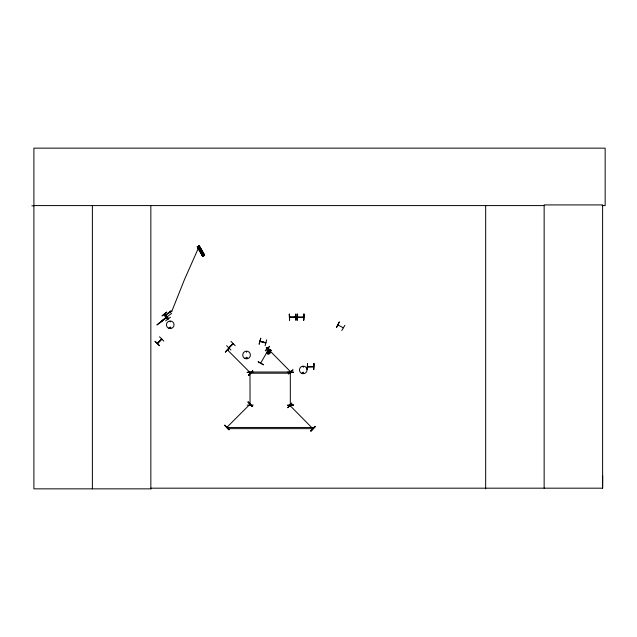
<?xml version="1.0" encoding="UTF-8"?>
<svg xmlns="http://www.w3.org/2000/svg" width="637" height="637" viewBox="0 0 637 637"><rect width="100%" height="100%" fill="white"/><g stroke="black" fill="none" stroke-linecap="round" stroke-linejoin="round"><path stroke-width="0.96" d="M602.172 205.584L605.15 205.584L605.15 148.15L33.904 148.15L33.904 488.85L150.937 488.85L150.858 488.181L602.61 488.181L602.698 475.863M343.351 327.792L337.921 324.981M227.895 350.438L227.473 349.952M228.054 350.239L227.664 349.848M250.524 373.003C249.768 371.626 250.675 373.895 250.086 372.581L250.476 372.956L227.52 350M268.639 349.275L260.804 362.915M250.357 405.044C250.699 403.89 249.099 405.1 249.999 404.24M290.273 372.645L290.273 373.067M290.273 404.559L290.583 405.092L290.305 404.559M170.605 327.617C169.139 328.788 170.748 326.088 170.429 327.936M170.812 327.768C169.792 325.65 169.482 329.233 170.716 327.888M246.145 357.843C247.236 356.473 246.742 359.324 246.201 357.747M247.084 357.978C246.208 355.709 245.627 359.817 247.14 357.843M302.726 372.637C303.857 374.914 303.817 370.638 302.726 372.924M303.578 366.856L302.933 366.689L303.515 366.928M302.862 372.669C303.586 374.158 303.761 371.634 302.941 372.597M268.48 353.527L268.535 352.349L269.499 353.161L269.682 352.094L268.296 351.449L267.604 352.277L267.97 353.296L269.499 353.161M268.854 351.401L268.695 352.293L269.363 351.632M290.305 372.645L290.337 405.108L290.337 404.495M259.148 344.123L260.748 338.255M260.023 341.344L260.581 341.225M266.656 339.839L265.103 345.724M290.751 371.634L290.169 371.443M289.771 405.634L290.4 405.96L289.843 405.745M312.974 428.534C311.987 427.069 313.117 430.158 312.775 427.459L227.911 427.459L227.911 428.645L312.775 428.645L290.034 405.554M227.568 427.037L227.17 427.395M228.715 347.754L229.145 347.324M171.672 311.676L184.435 279.659L198.394 248.151M303.57 372.964L303.435 372.462M307.56 366.498L308.173 366.498M266.274 347.611L271.561 350.637L266.298 347.571M263.407 364.746L258.128 361.72L263.392 364.786M341.79 330.523L344.896 325.292M157.355 343.224L161.774 339.187M250.317 404.511L249.593 404.606M228.779 347.643L233.023 343.454L232.8 344.012M233.126 343.733L228.85 347.921M303.61 317.258L289.596 317.226M267.97 353.296L268.559 352.595M157.498 343.478L161.726 339.043M157.546 343.526L161.822 339.139M159.33 345.708L154.99 341.44M163.82 341.113L159.521 336.798M225.379 352.014L229.654 347.683M269.706 346.432L265.486 350.828M265.271 350.605L269.547 346.273M248.486 375.121L252.762 370.79M248.677 375.312L252.73 370.758L248.701 375.328M227.377 426.854L226.995 427.244L249.951 404.28L249.569 404.67M290.464 371.737L290.384 371.228M288.569 373.903L293.052 369.779L288.537 373.871M310.816 430.835L315.1 426.503M310.975 430.994L315.259 426.663M226.637 345.676L230.912 350.016M228.866 347.906L233.23 343.638M235.244 345.676L230.968 341.344M290.552 373.123L290.615 372.637M156.949 324.87L163.104 320.196L157.044 324.878M166.679 312.074L161.973 315.952L166.806 312.249M170.087 311.812L166.018 314.837L170.294 312.09M166.066 314.909L164.864 315.809L166.169 315.044M165.755 316.509L166.305 316.103M165.907 316.716L166.456 316.31M166.01 316.852L166.552 316.446M166.568 316.677L166.265 316.979M166.161 317.051L166.703 316.653M162.045 320.499L171.616 313.388M166.368 317.449L167.045 317.369M166.886 317.146L159.059 323.349M158.995 323.27L167.013 317.322L166.552 317.696M170.493 317.21L165.628 320.873M260.063 341.113L265.884 342.674L265.358 342.499M268.639 352.635L269.73 352.651M197.868 247.729L199.62 246.718M198.234 248.374L199.994 247.363M198.8 249.346L200.551 248.326M199.285 250.206L201.045 249.186M199.851 251.169L201.603 250.158M202.24 255.318L203.999 254.298M204.453 254.402L202.104 255.755L204.493 254.474M267.651 352.834L268.503 352.524M268.83 352.404L269.682 352.094M290.257 317.274L289.636 316.987L295.703 317.019M313.101 366.466L313.651 366.498L307.623 366.713M246.551 351.505L246.471 352.157L246.63 351.544M267.747 348.63L290.599 371.785M253.239 372.159L247.148 372.223M247.148 372.446L249.76 372.43M287.398 372.223L293.482 372.159L287.398 372.518M287.398 372.494L293.482 372.454M253.239 405.092L247.148 405.14M287.398 405.172L293.49 405.172M31.85 205.823L33.904 205.815M33.904 205.584L544.141 205.584M289.278 314.081L289.532 320.164M296.046 314.081L296.014 320.164M303.61 316.995L297.654 317.361M293.593 317.298L299.613 317.234M289.62 320.164L289.309 314.081M307.56 363.56L307.225 369.651L307.48 363.56M313.985 363.56L313.651 369.651L313.961 363.56M307.544 366.777L313.667 366.777L307.623 366.769M249.991 373.202L290.576 373.202L290.576 372.016L249.991 372.016L250.046 405.076L250.102 404.431M265.685 342.905L259.928 341.297M295.624 316.995L295.035 317.226M267.604 352.277L268.495 352.436M260.764 338.255L259.187 344.139M259.912 341.36L265.828 342.945M170.477 321.374L170.079 321.9L170.398 321.351M166.376 316.207L166.591 316.629M267.835 351.767L268.535 352.349M155.149 341.273L159.505 345.525M290.56 371.737L290.185 371.419M247.936 402.146L252.268 406.422M224.797 425.285L229.129 429.561M224.638 425.444L228.97 429.72M170.827 310.538L171.735 311.756M169.737 311.342L170.644 312.56M164.959 313.73L168.566 318.635M168.383 318.771L164.752 313.882L168.319 318.818M164.131 314.344L167.778 319.225M164.075 314.391L167.738 319.248M163.9 314.519L167.507 319.424M199.062 245.747L204.557 255.27L198.967 245.794M198.848 245.866L204.421 255.341M198.72 245.938L204.31 255.405M198.625 245.993L204.198 255.477M198.593 246.017L204.079 255.541M203.951 255.62L203.41 255.931M197.781 246.495L203.243 256.034M197.629 246.575L203.147 256.09M197.558 246.623L203.012 256.17M197.438 246.686L202.9 256.233M197.311 246.766L202.805 256.289M268.296 351.449L268.607 352.301M268.726 352.627L269.037 353.479M602.61 488.181L602.61 204.923L544.141 204.923L544.141 488.181M485.665 205.584L485.665 488.85M313.691 363.56L313.691 369.651M303.777 314.081L303.73 320.172M295.791 314.081L295.791 320.164M150.85 205.584L150.85 488.85M92.381 205.584L92.381 488.85M200.01 250.062C200.567 251.782 201.348 248.844 200.01 250.062M339.282 322.051L336.503 327.474L339.258 322.035M229.463 347.499L225.41 352.046L229.447 347.476M224.861 425.221L228.954 429.744L224.861 425.221M248.143 401.931L252.236 406.454L248.143 401.931M291.77 403.173L287.709 407.728L291.746 403.157M315.036 426.44L310.999 431.01L315.036 426.44M267.365 351.059C265.629 358.902 275.343 349.92 267.365 351.059M199.198 245.659L197.167 246.845L202.67 256.369L204.7 255.19L199.198 245.659M293.49 405.092L287.398 405.466L293.49 405.092M297.598 314.081L297.288 320.172L297.598 314.081M304.024 314.081L303.69 320.172L304.024 314.081M168.343 328.063A3.798 3.798 0 0 0 174.044 324.774A3.798 3.798 0 0 0 168.343 321.486A3.798 3.798 0 0 0 168.343 328.063M244.632 358.328A3.854 3.854 0 0 0 250.405 354.992A3.854 3.854 0 0 0 244.632 351.664A3.854 3.854 0 0 0 244.632 358.328M301.365 373.218A3.79 3.79 0 0 0 307.05 369.93A3.79 3.79 0 0 0 301.365 366.649A3.79 3.79 0 0 0 301.365 373.218"/></g></svg>
